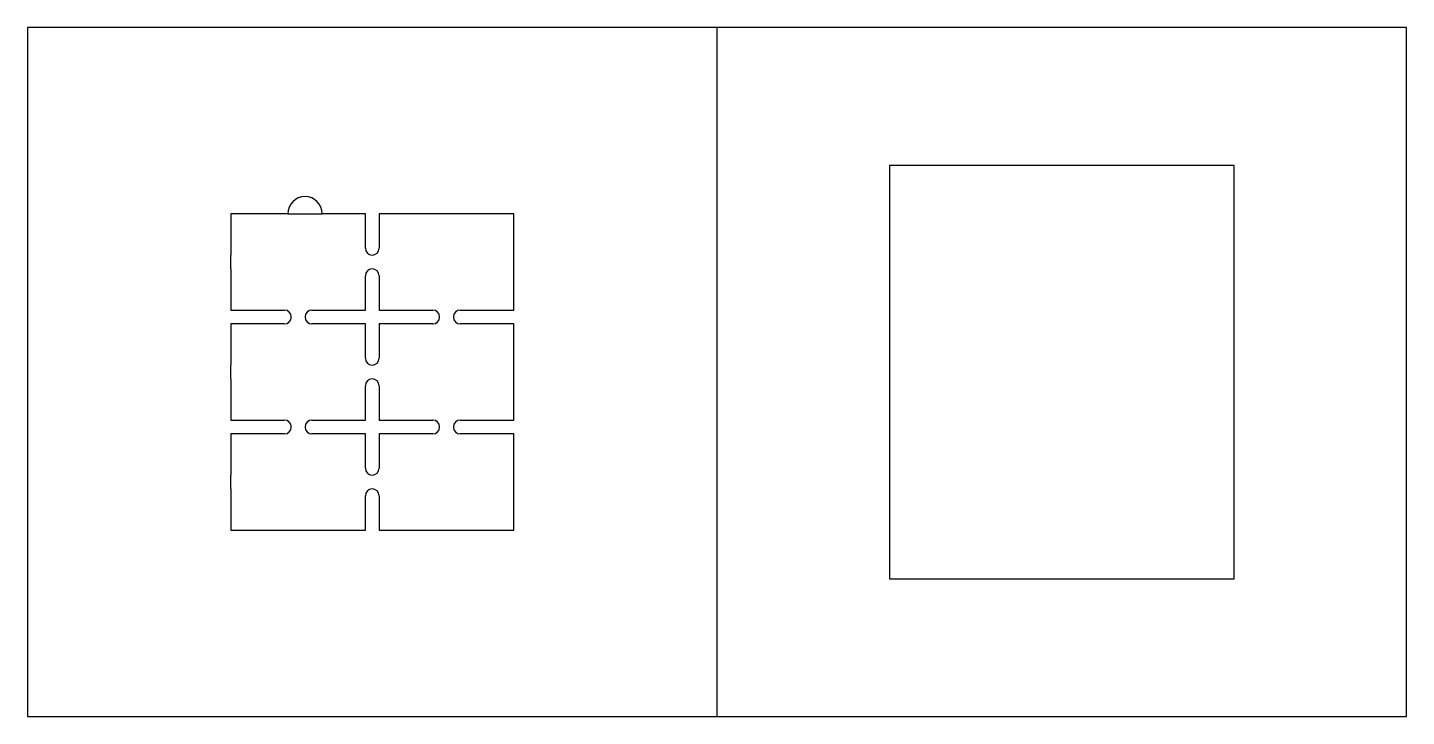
# Model space of a CAD drawing. Header units: millimetres. Extents: x 8 to 208, y -40 to 60.
import ezdxf

# ---------------------------------------------------------------- set-up
doc = ezdxf.new("R2010")
doc.units = ezdxf.units.MM
doc.layers.add('layer 1', color=5, linetype='Continuous', lineweight=25, true_color=0x0000ff)
doc.layers.add('layer 2', color=1, linetype='Continuous', lineweight=25, true_color=0xff0000)

msp = doc.modelspace()

# ---------------------------------------------------------------- linework, layer by layer
at = {"layer": 'layer 1'}
for p, q in [((107.76, 60.045), (7.76, 60.045)), ((7.76, 60.045), (7.76, -39.955)), ((207.76, 60.045), (107.76, 60.045)), ((207.76, -39.955), (207.76, 60.045)), ((7.76, -39.955), (107.76, -39.955)), ((107.76, -39.955), (207.76, -39.955))]:
    msp.add_line(p, q, dxfattribs=at)
at = {"layer": 'layer 2'}
for p, q in [((107.76, -39.955), (107.76, 60.045)), ((182.76, 40.045), (132.76, 40.045)), ((132.76, 40.045), (132.76, -19.955)), ((182.76, -19.955), (182.76, 40.045)), ((45.5, 33), (37.24, 33)), ((37.24, 33), (37.24, 27.015)), ((45.5, 33), (50.5, 33)), ((56.76, 33), (50.5, 33)), ((56.76, 28.015), (56.76, 33)), ((67.52, 33), (58.76, 33)), ((58.76, 33), (58.76, 28.015)), ((69.52, 33), (67.52, 33)), ((78.28, 33), (69.52, 33)), ((78.28, 27.015), (78.28, 33)), ((37.24, 25.015), (37.24, 27.015)), ((78.28, 25.015), (78.28, 27.015)), ((37.24, 25.015), (37.24, 19.03)), ((56.76, 19.03), (56.76, 24.015)), ((58.76, 24.015), (58.76, 19.03)), ((78.28, 19.03), (78.28, 25.015)), ((37.24, 19.03), (45, 19.03)), ((49, 19.03), (56.76, 19.03)), ((58.76, 19.03), (66.52, 19.03)), ((70.52, 19.03), (78.28, 19.03)), ((45, 17.03), (37.24, 17.03)), ((37.24, 17.03), (37.24, 11.045)), ((56.76, 17.03), (49, 17.03)), ((56.76, 12.045), (56.76, 17.03)), ((66.52, 17.03), (58.76, 17.03)), ((58.76, 17.03), (58.76, 12.045)), ((78.28, 17.03), (70.52, 17.03)), ((78.28, 11.045), (78.28, 17.03)), ((37.24, 9.045), (37.24, 11.045)), ((78.28, 9.045), (78.28, 11.045)), ((37.24, 9.045), (37.24, 3.06)), ((56.76, 3.06), (56.76, 8.045)), ((58.76, 8.045), (58.76, 3.06)), ((78.28, 3.06), (78.28, 9.045)), ((37.24, 3.06), (45, 3.06)), ((49, 3.06), (56.76, 3.06)), ((58.76, 3.06), (66.52, 3.06)), ((70.52, 3.06), (78.28, 3.06)), ((45, 1.06), (37.24, 1.06)), ((37.24, 1.06), (37.24, -4.925)), ((56.76, 1.06), (49, 1.06)), ((56.76, -3.925), (56.76, 1.06)), ((66.52, 1.06), (58.76, 1.06)), ((58.76, 1.06), (58.76, -3.925)), ((78.28, 1.06), (70.52, 1.06)), ((78.28, -4.925), (78.28, 1.06)), ((37.24, -6.925), (37.24, -4.925)), ((78.28, -6.925), (78.28, -4.925)), ((37.24, -6.925), (37.24, -12.91)), ((56.76, -12.91), (56.76, -7.925)), ((58.76, -7.925), (58.76, -12.91)), ((78.28, -12.91), (78.28, -6.925)), ((37.24, -12.91), (46, -12.91)), ((46, -12.91), (48, -12.91)), ((48, -12.91), (56.76, -12.91)), ((58.76, -12.91), (67.52, -12.91)), ((67.52, -12.91), (69.52, -12.91)), ((69.52, -12.91), (78.28, -12.91)), ((132.76, -19.955), (182.76, -19.955))]:
    msp.add_line(p, q, dxfattribs=at)
for centre, radius, start, end in [((48, 33), 2.5, 0, 180), ((57.76, 28.015), 1, 180, 0), ((57.76, 24.015), 1, 0, 180), ((45, 18.03), 1, 270, 90), ((49, 18.03), 1, 90, 270), ((66.52, 18.03), 1, 270, 90), ((70.52, 18.03), 1, 90, 270), ((57.76, 12.045), 1, 180, 0), ((57.76, 8.045), 1, 0, 180), ((45, 2.06), 1, 270, 90), ((49, 2.06), 1, 90, 270), ((66.52, 2.06), 1, 270, 90), ((70.52, 2.06), 1, 90, 270), ((57.76, -3.925), 1, 180, 0), ((57.76, -7.925), 1, 0, 180)]:
    msp.add_arc(centre, radius, start, end, dxfattribs=at)

doc.saveas('drawing.dxf')
